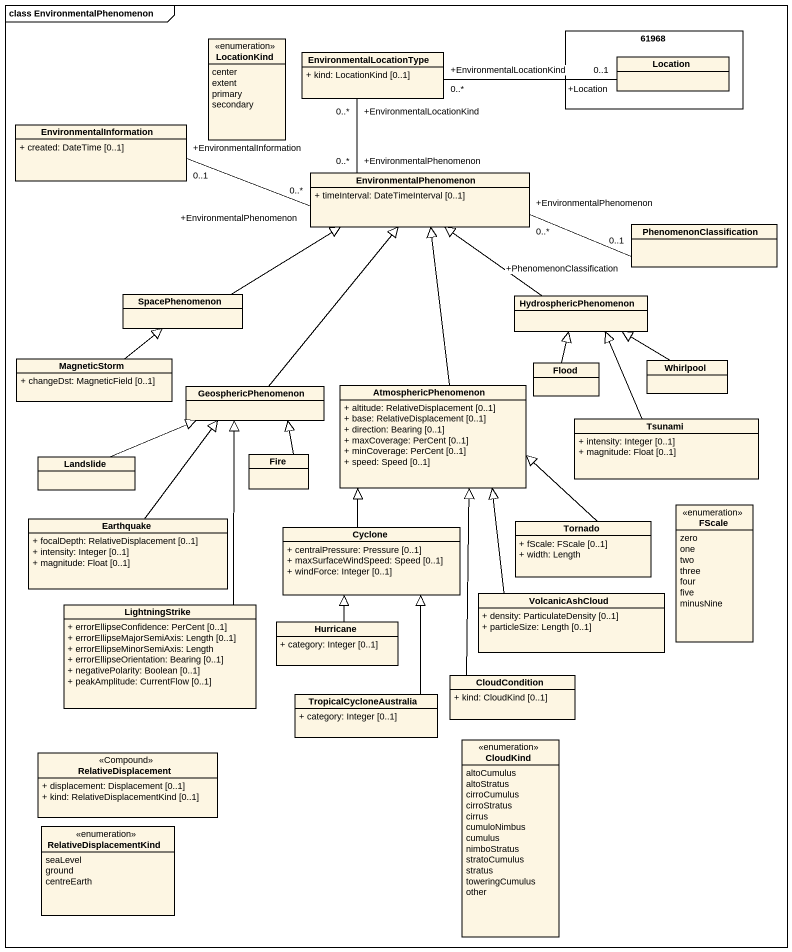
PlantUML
@startuml
mainframe class EnvironmentalPhenomenon
hide circle
hide empty members
skinparam classAttributeIconSize 0
enum LocationKind {
  center
  extent
  primary
  secondary
}
rectangle "61968" as r61968 {
  class Location
}
class EnvironmentalLocationType {
  + kind: LocationKind [0..1]
}
class EnvironmentalInformation {
  + created: DateTime [0..1]
}
class EnvironmentalPhenomenon {
  + timeInterval: DateTimeInterval [0..1]
}
class PhenomenonClassification
class SpacePhenomenon
class HydrosphericPhenomenon
class MagneticStorm {
  + changeDst: MagneticField [0..1]
}
class GeosphericPhenomenon
class AtmosphericPhenomenon {
  + altitude: RelativeDisplacement [0..1]
  + base: RelativeDisplacement [0..1]
  + direction: Bearing [0..1]
  + maxCoverage: PerCent [0..1]
  + minCoverage: PerCent [0..1]
  + speed: Speed [0..1]
}
class Flood
class Whirlpool
class Tsunami {
  + intensity: Integer [0..1]
  + magnitude: Float [0..1]
}
class Landslide
class Fire
enum FScale {
  zero
  one
  two
  three
  four
  five
  minusNine
}
class Earthquake {
  + focalDepth: RelativeDisplacement [0..1]
  + intensity: Integer [0..1]
  + magnitude: Float [0..1]
}
class Cyclone {
  + centralPressure: Pressure [0..1]
  + maxSurfaceWindSpeed: Speed [0..1]
  + windForce: Integer [0..1]
}
class Tornado {
  + fScale: FScale [0..1]
  + width: Length
}
class LightningStrike {
  + errorEllipseConfidence: PerCent [0..1]
  + errorEllipseMajorSemiAxis: Length [0..1]
  + errorEllipseMinorSemiAxis: Length
  + errorEllipseOrientation: Bearing [0..1]
  + negativePolarity: Boolean [0..1]
  + peakAmplitude: CurrentFlow [0..1]
}
class Hurricane {
  + category: Integer [0..1]
}
class VolcanicAshCloud {
  + density: ParticulateDensity [0..1]
  + particleSize: Length [0..1]
}
class TropicalCycloneAustralia {
  + category: Integer [0..1]
}
class CloudCondition {
  + kind: CloudKind [0..1]
}
enum CloudKind {
  altoCumulus
  altoStratus
  cirroCumulus
  cirroStratus
  cirrus
  cumuloNimbus
  cumulus
  nimboStratus
  stratoCumulus
  stratus
  toweringCumulus
  other
}
class RelativeDisplacement <<Compound>> {
  + displacement: Displacement [0..1]
  + kind: RelativeDisplacementKind [0..1]
}
enum RelativeDisplacementKind {
  seaLevel
  ground
  centreEarth
}
EnvironmentalLocationType "+EnvironmentalLocationKind\n0..*" -right- "+Location\n0..1" Location
EnvironmentalPhenomenon "+EnvironmentalPhenomenon\n0..*" -up- "+EnvironmentalLocationKind\n0..*" EnvironmentalLocationType
EnvironmentalPhenomenon "+EnvironmentalPhenomenon\n0..*" -left- "+EnvironmentalInformation\n0..1" EnvironmentalInformation
EnvironmentalPhenomenon "+EnvironmentalPhenomenon\n0..*" -right- "+PhenomenonClassification\n0..1" PhenomenonClassification
SpacePhenomenon -right-|> EnvironmentalPhenomenon
HydrosphericPhenomenon -up-|> EnvironmentalPhenomenon
MagneticStorm -up-|> SpacePhenomenon
GeosphericPhenomenon -up-|> EnvironmentalPhenomenon
AtmosphericPhenomenon -up-|> EnvironmentalPhenomenon
Flood -up-|> HydrosphericPhenomenon
Whirlpool -left-|> HydrosphericPhenomenon
Tsunami -up-|> HydrosphericPhenomenon
Landslide -right-|> GeosphericPhenomenon
Fire -up-|> GeosphericPhenomenon
Earthquake -up-|> GeosphericPhenomenon
Cyclone -up-|> AtmosphericPhenomenon
Tornado -up-|> AtmosphericPhenomenon
LightningStrike -up-|> GeosphericPhenomenon
Hurricane -up-|> Cyclone
VolcanicAshCloud -up-|> AtmosphericPhenomenon
TropicalCycloneAustralia -up-|> Cyclone
CloudCondition -up-|> AtmosphericPhenomenon
@enduml
